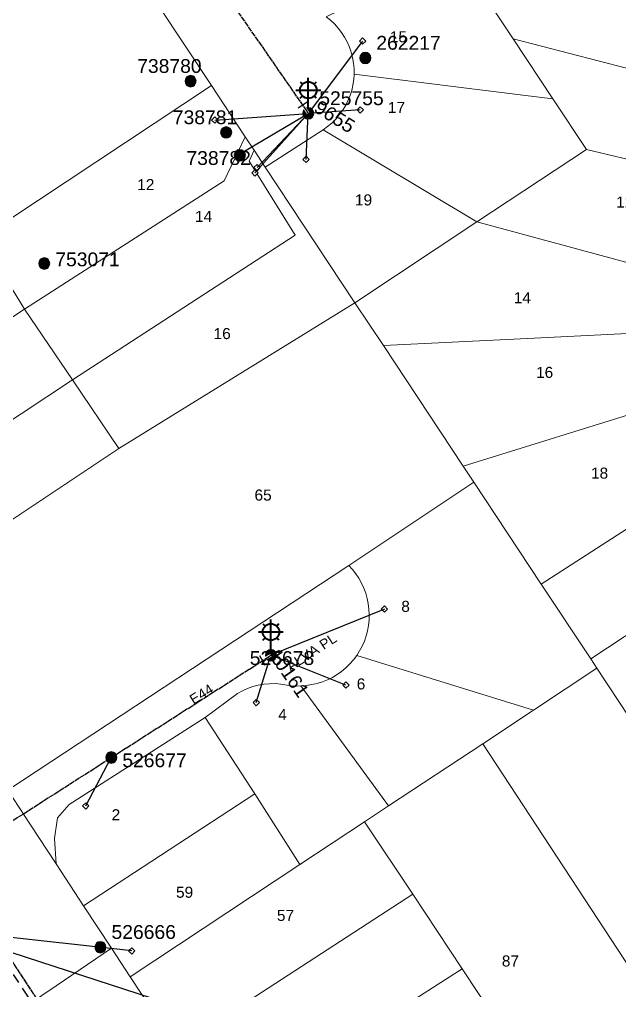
# Model space of a CAD drawing. Header units: metres. Extents: x 302064 to 304096, y 6268242 to 6271990.
# Drawn here: x 302619.1 to 302727.6, y 6271036.3 to 6271212.1 of the extents above; entities that cross this region are included whole.
import ezdxf
from ezdxf.enums import TextEntityAlignment as Align

# ---------------------------------------------------------------- set-up
doc = ezdxf.new("R2010")
doc.units = ezdxf.units.M
doc.linetypes.add('Cable Exist OH', pattern=[1, 1, 0])
doc.linetypes.add('Cable Exist UG', pattern=[8.2, 4, -1.2, 1.8, -1.2])
doc.layers.get('0').update_dxf_attribs({"color": 6})
for name, color, linetype in [('_User_LV_Exist', 7, 'Continuous'), ('Equip_SP_SL_EXT', 7, 'Continuous'), ('Mains_HV_EXT', 1, 'Continuous'), ('Mains_LV_EXT', 5, 'Continuous'), ('Mains_SL_EXT', 3, 'Continuous'), ('Services_SP_EXT', 7, 'Continuous'), ('SupportsOH_SP_TR_HV_LV_SL_EXT', 7, 'Continuous')]:
    doc.layers.add(name, color=color, linetype=linetype)
for name, color, linetype, lineweight in [('Cadastre Buildings_SP_EXT', 9, 'Continuous', 5), ('Cadastre Land Parcels_SP_EXT', 7, 'Continuous', 5), ('Cadastre Roads_SP_EXT', 9, 'Continuous', 5)]:
    doc.layers.add(name, color=color, linetype=linetype, lineweight=lineweight)
doc.styles.add('iecARIAL', font='arial.ttf', dxfattribs={"height": 2})
doc.styles.add('POLE_LABEL', font='arial.ttf')
doc.styles.get("Standard").update_dxf_attribs({"font": 'arial.ttf'})

# ---------------------------------------------------------------- blocks, each defined once
blk = doc.blocks.new('SL_LANTERN_EXT')
at = {"lineweight": 40}
for p, q in [((-1.46, 5.68), (-1.06, 5.28)), ((0, 1.97), (0, 6.47)), ((1.46, 5.68), (1.06, 5.28)), ((-2.25, 4.22), (2.25, 4.22)), ((-1.46, 2.76), (-1.06, 3.16)), ((0, 0), (0, 2.72)), ((1.46, 2.76), (1.06, 3.16))]:
    blk.add_line(p, q, dxfattribs=at)
blk.add_circle((0, 4.22), 1.5, dxfattribs=at)
at = {"style": 'iecARIAL', "flags": 8}
blk.add_attdef('ASSET_NUM', (1.5, 1.5), '', height=2.5, dxfattribs=at)
for tag, p, height, flags in [('OPERATING_VOLTAGE', (0.98, -1.65), 0.2, 9), ('ORIENTATION', (0.98, -1.85), 0.2, 9), ('CONSTRUCTED_VOLTAGE', (0.98, -0.65), 0.2, 9), ('CONTROL_TYPE', (0.98, -0.85), 0.2, 9), ('LANTERN_PURPOSE', (0.98, -1.05), 0.2, 9), ('LANTERN_TYPE', (0.98, -1.25), 0.2, 9), ('NO_PHASES', (0.98, -1.45), 0.2, 9), ('LNUMBER', (2.18, -3.25), 2.5, 8), ('OWNED_BY', (0.98, -2.05), 0.2, 9), ('STATE', (0.98, -2.25), 0.2, 9), ('USAGE', (0.98, -2.45), 0.2, 9), ('CEXIST', (0.98, -2.65), 0.2, 9), ('CNEW', (0.98, -2.85), 0.2, 9), ('CNUMBER', (0.98, -3.05), 0.2, 9), ('CREMOVE', (0.98, -3.25), 0.2, 9), ('CREPLACE', (0.98, -3.45), 0.2, 9), ('LKINGHEIGHT', (0.98, -3.65), 0.2, 9), ('LBRACKET', (0.98, -3.85), 0.2, 9), ('LBRACKETVOCAB', (0.98, -4.05), 0.2, 9), ('LCATEGORY', (0.98, -4.25), 0.2, 9), ('LCHARGE1', (0.98, -4.45), 0.2, 9), ('LCHARGE1PERCENT', (0.98, -4.65), 0.2, 9), ('LCHARGE2', (0.98, -4.85), 0.2, 9), ('LCHARGE2PERCENT', (0.98, -5.05), 0.2, 9), ('LCHARGE3', (0.98, -5.25), 0.2, 9), ('LCHARGE3PERCENT', (0.98, -5.45), 0.2, 9), ('LEXIST', (0.98, -5.65), 0.2, 9), ('LLAMP', (0.98, -5.85), 0.2, 9), ('LLAMPVOCAB', (0.98, -6.05), 0.2, 9), ('LMAST', (0.98, -6.25), 0.2, 9), ('LMASTVOCAB', (0.98, -6.45), 0.2, 9), ('LNEW', (0.98, -6.65), 0.2, 9), ('LANTNUMBER', (0.98, -6.85), 0.2, 9), ('LOUTREACH', (0.98, -7.25), 0.2, 9), ('LOUTREACHVOCAB', (0.98, -7.45), 0.2, 9), ('LRATECODE', (0.98, -7.65), 0.2, 9), ('LREMOVE', (0.98, -7.85), 0.2, 9), ('LREPLACE', (0.98, -8.05), 0.2, 9), ('LTYPE', (0.98, -8.25), 0.2, 9), ('LTYPEVOCAB', (0.98, -8.45), 0.2, 9), ('LEGEND', (0.98, -8.65), 0.2, 9), ('LOCATION', (0.98, -8.85), 0.2, 9), ('STREETNAME', (0.98, -9.25), 0.2, 9), ('SUBURB', (0.98, -9.45), 0.2, 1), ('NOTES', (0.98, -9.05), 0.2, 9)]:
    blk.add_attdef(tag, p, '', height=height, dxfattribs=dict(flags=flags))
blk = doc.blocks.new('CCP_EXT')
at = {"flags": 9}
for tag, p in [('STATE', (0, -1.8)), ('LIFE_SUPPORT', (0, -1.6)), ('NOTES', (0, -2))]:
    blk.add_attdef(tag, text='', height=0.2, dxfattribs=at).set_placement(p, align=Align.MIDDLE_LEFT)
blk.add_wipeout([(0, 0.57), (0.57, 0), (0, -0.57), (-0.57, 0)])
blk.add_lwpolyline([(-0.57, 0), (0, 0.57), (0.57, 0), (0, -0.57), (-0.57, 0)])
at = {"flags": 1}
blk.add_attdef('Z', (0, 0), '', height=0.2, dxfattribs=at)
at = {"flags": 9}
for tag, p in [('CCP_TYPE', (0, 0)), ('CONSTRUCTED_VOLTAGE', (0, -0.2)), ('OPERATING_VOLTAGE', (0, -0.6)), ('ORIENTATION', (0, -0.8)), ('OWNED_BY', (0, -1)), ('NO_PHASES', (0, -0.4)), ('USAGE', (0, -1.2)), ('LEGEND', (0, -1.4))]:
    blk.add_attdef(tag, text='', height=0.2, dxfattribs=at).set_placement(p, align=Align.MIDDLE_LEFT)
blk = doc.blocks.new('POLE_EXT')
blk.add_hatch(color=256).paths.add_polyline_path([(-1, 0, 1), (1, 0, 1)])
blk.add_lwpolyline([(-1, 0, 1), (1, 0, 1)], format="xyb", close=True)
for tag, height, flags, p in [('pNumber', 2.5, 8, (-17.84, 2.07)), ('OWNED_BY', 0.2, 9, (1.35, -0.4)), ('SPECIAL_USE', 0.2, 9, (1.35, -0.8)), ('STATE', 0.2, 9, (1.35, -1)), ('cLV', 0.2, 9, (1.35, -1.4)), ('hDepth', 0.2, 9, (1.35, -1.6)), ('hDia', 0.2, 9, (1.35, -1.8)), ('PARENT', 0.2, 9, (1.35, -0.6)), ('USAGE', 0.2, 9, (1.35, -1.2)), ('cHV', 0.2, 9, (1.35, -2)), ('cLinedev', 0.2, 9, (1.35, -3.4)), ('LBRACKET', 0.2, 9, (1.35, -2.2)), ('LExisting', 0.2, 9, (1.35, -2.4)), ('LANTNUMBER', 0.2, 9, (1.35, -2.6)), ('LOther', 0.2, 9, (1.35, -2.8)), ('LRemove', 0.2, 9, (1.35, -3)), ('LEGEND', 0.2, 9, (1.35, -3.2)), ('LOCATION', 0.2, 9, (1.35, -3.6)), ('pExisting', 0.2, 9, (1.35, -3.8)), ('pFooting', 0.2, 9, (1.35, -4.4)), ('pNew', 0.2, 9, (1.35, -4.6)), ('pRelocate', 0.2, 9, (1.35, -5)), ('pRemove', 0.2, 9, (1.35, -5.2)), ('PFNUMBER', 0.2, 9, (1.35, -4)), ('NEWPFNUMBER', 0.2, 9, (1.35, -4.2)), ('pReplace', 0.2, 9, (1.35, -5.4)), ('pStay', 0.2, 9, (1.35, -5.6)), ('pType', 0.2, 9, (1.35, -5.8)), ('cspan', 0.2, 9, (1.35, -6)), ('STREETNAME', 0.2, 9, (1.35, -6.2)), ('SUBURB', 0.2, 9, (1.35, -6.4)), ('OPERATED_BY', 0.2, 9, (1.36, -7.01)), ('NOTES', 0.2, 9, (1.35, -6.6)), ('MAINTAINED_BY', 0.2, 9, (1.36, -6.81))]:
    blk.add_attdef(tag, text='', height=height, dxfattribs=dict(flags=flags)).set_placement(p, align=Align.MIDDLE_LEFT)
at = {"style": 'POLE_LABEL'}
for tag, height, flags, p in [('ASSET_NUM', 2.5, 8, (2, 2)), ('STRUCTURE_PLANT_NUMBER', 0.2, 9, (1.35, 0.03)), ('STREET_CODE', 0.2, 9, (1.35, -0.2))]:
    blk.add_attdef(tag, text='', height=height, dxfattribs=dict(at, flags=flags)).set_placement(p, align=Align.MIDDLE_LEFT)
at = {"flags": 1}
blk.add_attdef('Z', (1.35, -7.33), '', height=0.2, dxfattribs=at)
blk = doc.blocks.new('End Shackle_EXT')
at = {"flags": 9}
for tag, p in [('USAGE', (0, -1.4)), ('NOTES', (0, -1.6))]:
    blk.add_attdef(tag, text='', height=0.2, dxfattribs=at).set_placement(p, align=Align.MIDDLE_LEFT)
blk.add_wipeout([(0, 0.25), (1.81, 0.25), (1.82, -0.25), (0, -0.25)])
blk.add_line((1.81, -1), (1.81, 1))
at = {"flags": 1}
blk.add_attdef('Z', (0, 0), '', height=0.2, dxfattribs=at)
at = {"flags": 9}
for tag, p in [('CONNECTOR_TYPE', (0, 0)), ('CONSTRUCTED_VOLTAGE', (0, -0.2)), ('OPERATING_VOLTAGE', (0, -0.6)), ('ORIENTATION', (0, -0.8)), ('OWNED_BY', (0, -1)), ('STATE', (0, -1.2)), ('NO_PHASES', (0, -0.4))]:
    blk.add_attdef(tag, text='', height=0.2, dxfattribs=at).set_placement(p, align=Align.MIDDLE_LEFT)

msp = doc.modelspace()

# ---------------------------------------------------------------- linework, layer by layer
at = {"layer": 'Cadastre Buildings_SP_EXT', "linetype": 'Continuous'}
msp.add_lwpolyline([(302731.38, 6271082.793), (302723.542, 6271094.671), (302712.099, 6271087.049), (302702.914, 6271080.974), (302746.947, 6271013.79), (302767.979, 6271027.565), (302747.958, 6271057.737), (302740.125, 6271069.592), (302731.38, 6271082.793)], close=True, dxfattribs=at)
at = {"layer": 'Cadastre Land Parcels_SP_EXT', "linetype": 'Continuous'}
for points in [[(302653.829, 6271200.111), (302634.494, 6271229.261), (302617.363, 6271217.876), (302600.996, 6271206.97), (302597.288, 6271204.501), (302614.215, 6271179.641), (302567.426, 6271147.962), (302569.743, 6271144.441), (302612.095, 6271172.481), (302653.829, 6271200.111)], [(302753.877, 6271213.429), (302710.551, 6271226.402), (302709.644, 6271224.161), (302705.239, 6271213.289), (302708.377, 6271208.565), (302749.384, 6271197.982), (302753.877, 6271213.429)], [(302705.239, 6271213.289), (302698.101, 6271224.106), (302674.561, 6271212.577), (302675.341, 6271211.95), (302676.066, 6271211.263), (302676.735, 6271210.519), (302677.342, 6271209.726), (302677.886, 6271208.887), (302678.358, 6271208.006), (302678.76, 6271207.09), (302679.087, 6271206.146), (302679.338, 6271205.177), (302679.51, 6271204.193), (302679.604, 6271203.198), (302679.618, 6271202.196), (302710.118, 6271198.365), (302715.555, 6271197.681), (302708.377, 6271208.565), (302705.239, 6271213.289)], [(302749.384, 6271197.982), (302708.377, 6271208.565), (302715.555, 6271197.681), (302721.641, 6271188.513), (302744.967, 6271182.993), (302749.384, 6271197.982)], [(302715.555, 6271197.681), (302710.118, 6271198.365), (302679.618, 6271202.196), (302679.551, 6271201.201), (302679.404, 6271200.211), (302679.179, 6271199.237), (302678.877, 6271198.285), (302678.5, 6271197.358), (302678.051, 6271196.465), (302677.53, 6271195.61), (302676.944, 6271194.801), (302676.295, 6271194.04), (302675.587, 6271193.335), (302674.824, 6271192.687), (302674.013, 6271192.103), (302701.825, 6271175.421), (302721.641, 6271188.513), (302715.555, 6271197.681)], [(302659.907, 6271190.851), (302653.829, 6271200.111), (302612.095, 6271172.481), (302619.979, 6271159.624), (302656.084, 6271182.847), (302659.907, 6271190.851)], [(302701.825, 6271175.421), (302674.013, 6271192.103), (302663.514, 6271185.327), (302679.725, 6271160.801), (302701.825, 6271175.421)], [(302661.545, 6271188.404), (302659.907, 6271190.851), (302656.084, 6271182.847), (302619.979, 6271159.624), (302628.664, 6271146.846), (302668.968, 6271173.042), (302660.652, 6271186.436), (302661.545, 6271188.404)], [(302679.725, 6271160.801), (302663.514, 6271185.327), (302661.545, 6271188.404), (302660.652, 6271186.436), (302668.968, 6271173.042), (302628.664, 6271146.846), (302637.068, 6271134.403), (302679.725, 6271160.801)], [(302744.967, 6271182.993), (302721.641, 6271188.513), (302701.825, 6271175.421), (302739.718, 6271165.19), (302744.967, 6271182.993)], [(302733.904, 6271155.475), (302739.718, 6271165.19), (302701.825, 6271175.421), (302679.725, 6271160.801), (302684.923, 6271153.047), (302710.97, 6271154.339), (302733.904, 6271155.475)], [(302619.979, 6271159.624), (302612.095, 6271172.481), (302569.743, 6271144.441), (302575.24, 6271136.039), (302577.915, 6271131.953), (302619.979, 6271159.624)], [(302684.923, 6271153.047), (302679.725, 6271160.801), (302637.068, 6271134.403), (302594.818, 6271106.28), (302616.971, 6271072.583), (302678.684, 6271113.214), (302701.279, 6271128.335), (302699.336, 6271131.24), (302684.923, 6271153.047)], [(302586.466, 6271118.919), (302628.664, 6271146.846), (302619.979, 6271159.624), (302577.915, 6271131.953), (302586.466, 6271118.919)], [(302733.568, 6271141.865), (302733.904, 6271155.475), (302710.97, 6271154.339), (302684.923, 6271153.047), (302699.336, 6271131.24), (302733.568, 6271141.865)], [(302637.068, 6271134.403), (302628.664, 6271146.846), (302586.466, 6271118.919), (302594.818, 6271106.28), (302637.068, 6271134.403)], [(302744.492, 6271129.886), (302742.751, 6271132.539), (302733.568, 6271141.865), (302699.336, 6271131.24), (302701.279, 6271128.335), (302713.443, 6271109.886), (302744.492, 6271129.886)], [(302722.439, 6271096.334), (302753.159, 6271116.635), (302744.492, 6271129.886), (302713.443, 6271109.886), (302722.439, 6271096.334)], [(302713.443, 6271109.886), (302701.279, 6271128.335), (302678.684, 6271113.214), (302679.328, 6271112.51), (302679.937, 6271111.735), (302680.482, 6271110.916), (302680.964, 6271110.057), (302681.377, 6271109.163), (302681.721, 6271108.241), (302681.992, 6271107.294), (302682.19, 6271106.33), (302682.313, 6271105.353), (302682.361, 6271104.369), (302682.332, 6271103.385), (302682.228, 6271102.406), (302682.05, 6271101.438), (302681.796, 6271100.487), (302681.47, 6271099.557), (302681.074, 6271098.656), (302680.608, 6271097.788), (302680.088, 6271096.947), (302712.099, 6271087.049), (302723.542, 6271094.671), (302722.439, 6271096.334), (302713.443, 6271109.886)], [(302761.611, 6271103.71), (302753.159, 6271116.635), (302722.439, 6271096.334), (302723.542, 6271094.671), (302731.38, 6271082.793), (302761.611, 6271103.71)], [(302712.099, 6271087.049), (302680.088, 6271096.947), (302679.485, 6271096.158), (302678.832, 6271095.41), (302678.122, 6271094.714), (302677.359, 6271094.077), (302676.548, 6271093.502), (302675.693, 6271092.992), (302674.801, 6271092.551), (302673.878, 6271092.182), (302672.929, 6271091.887), (302671.959, 6271091.667), (302670.974, 6271091.525), (302669.966, 6271091.451), (302685.834, 6271069.737), (302702.914, 6271080.974), (302712.099, 6271087.049)], [(302669.966, 6271091.451), (302669.11, 6271091.422), (302668.239, 6271091.472), (302666.366, 6271091.773), (302665.344, 6271091.849), (302664.319, 6271091.841), (302663.299, 6271091.746), (302662.288, 6271091.567), (302661.299, 6271091.305), (302660.334, 6271090.961), (302659.4, 6271090.538), (302658.505, 6271090.038), (302652.69, 6271085.721), (302661.652, 6271071.879), (302669.82, 6271059.13), (302681.49, 6271066.866), (302685.834, 6271069.737), (302669.966, 6271091.451)], [(302661.652, 6271071.879), (302652.69, 6271085.721), (302628.088, 6271069.963), (302625.954, 6271067.549), (302625.443, 6271063.845), (302625.732, 6271059.25), (302630.69, 6271051.648), (302661.652, 6271071.879)], [(302746.947, 6271013.79), (302702.914, 6271080.974), (302685.834, 6271069.737), (302681.49, 6271066.866), (302690.261, 6271053.737), (302699.149, 6271040.221), (302708.019, 6271026.806), (302716.661, 6271013.764), (302725.819, 6270999.954), (302746.947, 6271013.79)], [(302639.123, 6271038.809), (302669.82, 6271059.13), (302661.652, 6271071.879), (302630.69, 6271051.648), (302635.714, 6271043.999), (302639.123, 6271038.809)], [(302690.261, 6271053.737), (302681.49, 6271066.866), (302669.82, 6271059.13), (302639.123, 6271038.809), (302647.571, 6271025.963), (302690.261, 6271053.737)], [(302699.149, 6271040.221), (302690.261, 6271053.737), (302647.571, 6271025.963), (302656.256, 6271012.71), (302699.149, 6271040.221)], [(302708.019, 6271026.806), (302699.149, 6271040.221), (302656.256, 6271012.71), (302665.195, 6270999.096), (302708.019, 6271026.806)]]:
    msp.add_lwpolyline(points, close=True, dxfattribs=at)

# ---------------------------------------------------------------- block references
at = {"layer": 'Equip_SP_SL_EXT'}
ref = msp.add_blockref('SL_LANTERN_EXT', (302671.321, 6271195.07), dxfattribs=at)
ref.add_attrib('ASSET_NUM', '9655', dxfattribs={"layer": '0', "height": 2.5, "rotation": 327.920693, "style": 'iecARIAL'}).set_placement((302672.821, 6271196.57), align=Align.MIDDLE_LEFT)
ref = msp.add_blockref('SL_LANTERN_EXT', (302664.564, 6271096.981), dxfattribs=at)
ref.add_attrib('ASSET_NUM', '10161', dxfattribs={"layer": '0', "height": 2.5, "rotation": 305.026482, "style": 'iecARIAL'}).set_placement((302666.064, 6271098.481), align=Align.TOP_LEFT)
at = {"layer": 'SupportsOH_SP_TR_HV_LV_SL_EXT'}
ref = msp.add_blockref('POLE_EXT', (302650.027, 6271200.908), dxfattribs=at)
ref.add_attrib('ASSET_NUM', '738780', dxfattribs={"layer": '0', "height": 2.5, "style": 'POLE_LABEL'}).set_placement((302652.027, 6271201.658), align=Align.BOTTOM_RIGHT)
ref = msp.add_blockref('POLE_EXT', (302623.555, 6271167.904), dxfattribs=at)
ref.add_attrib('ASSET_NUM', '753071', dxfattribs={"layer": '0', "height": 2.5, "style": 'POLE_LABEL'}).set_placement((302625.555, 6271168.654), align=Align.MIDDLE_LEFT)
ref = msp.add_blockref('POLE_EXT', (302664.564, 6271096.981), dxfattribs=at)
ref.add_attrib('ASSET_NUM', '526678', dxfattribs={"layer": '0', "height": 2.5, "style": 'POLE_LABEL'}).set_placement((302666.564, 6271097.731), align=Align.TOP_CENTER)
ref = msp.add_blockref('POLE_EXT', (302635.682, 6271078.481), dxfattribs=at)
ref.add_attrib('ASSET_NUM', '526677', dxfattribs={"layer": '0', "height": 2.5, "style": 'POLE_LABEL'}).set_placement((302637.682, 6271079.231), align=Align.TOP_LEFT)

# ---------------------------------------------------------------- texts
at = {"layer": 'Cadastre Land Parcels_SP_EXT'}
for s, p in [('15', (302686.0886, 6271207.9408)), ('17', (302685.736, 6271195.1476)), ('12', (302640.3788, 6271181.1828)), ('19', (302679.7693, 6271178.413)), ('12', (302727.0377, 6271178.0292)), ('14', (302650.8284, 6271175.4357)), ('14', (302708.5108, 6271160.7122)), ('16', (302654.1945, 6271154.2207)), ('16', (302712.5402, 6271147.1932)), ('18', (302722.4782, 6271128.9585)), ('65', (302661.6005, 6271124.9879)), ('8', (302688.1582, 6271104.8384)), ('6', (302680.0925, 6271090.8014)), ('4', (302665.8797, 6271085.2527)), ('2', (302635.7499, 6271067.1222)), ('59', (302647.3998, 6271053.093)), ('57', (302665.653, 6271048.901)), ('87', (302706.3437, 6271040.6499))]:
    msp.add_text(s, height=2, dxfattribs=at).set_placement(p)
at = {"layer": 'Cadastre Roads_SP_EXT'}
msp.add_text('ALVA PL', height=1.8, rotation=33.000641, dxfattribs=at).set_placement((302668.1229, 6271094.0344))
at = {"layer": 'Mains_LV_EXT'}
msp.add_text('E44', height=1.8, rotation=31.543791, dxfattribs=at).set_placement((302650.562, 6271088.012))

# ---------------------------------------------------------------- next in the draw order: block references
at = {"layer": 'Services_SP_EXT'}
for p in [(302681.1592, 6271208.1636), (302680.7425, 6271195.6948), (302654.4063, 6271193.8698), (302658.77, 6271187.6513), (302670.9214, 6271186.7506), (302661.6771, 6271184.3111), (302685.1099, 6271105.3567), (302678.1405, 6271091.5806), (302661.9109, 6271088.4103), (302631.0705, 6271069.7219), (302639.3983, 6271043.4805)]:
    msp.add_blockref('CCP_EXT', p, dxfattribs=at)

# ---------------------------------------------------------------- next in the draw order: block references
for p in [(302681.1592, 6271208.1636), (302680.7425, 6271195.6948), (302654.4063, 6271193.8698), (302658.77, 6271187.6513), (302670.9214, 6271186.7506), (302661.6771, 6271184.3111), (302685.1099, 6271105.3567), (302678.1405, 6271091.5806), (302661.9109, 6271088.4103), (302631.0705, 6271069.7219), (302639.3983, 6271043.4805)]:
    msp.add_blockref('CCP_EXT', p, dxfattribs=at)

# ---------------------------------------------------------------- next in the draw order: linework, layer by layer
at = {"layer": '_User_LV_Exist', "linetype": 'Cable Exist OH'}
for points in [[(302605.905, 6271059.408), (302635.682, 6271078.481)], [(302605.905, 6271059.408), (302646.413, 6270998.211)]]:
    msp.add_lwpolyline(points, dxfattribs=at)
at = {"layer": 'Cadastre Roads_SP_EXT', "linetype": 'Continuous'}
for points in [[(302680.088, 6271096.947), (302680.608, 6271097.788), (302681.074, 6271098.656), (302681.47, 6271099.557), (302681.796, 6271100.487), (302682.05, 6271101.438), (302682.228, 6271102.406), (302682.332, 6271103.385), (302682.361, 6271104.369), (302682.313, 6271105.353), (302682.19, 6271106.33), (302681.992, 6271107.294), (302681.721, 6271108.241), (302681.377, 6271109.163), (302680.964, 6271110.057), (302680.482, 6271110.916), (302679.937, 6271111.735), (302679.328, 6271112.51), (302678.684, 6271113.214), (302616.971, 6271072.583), (302621.1, 6271066.299), (302625.732, 6271059.25), (302625.443, 6271063.845), (302625.954, 6271067.549), (302628.088, 6271069.963), (302652.69, 6271085.721), (302658.505, 6271090.038), (302659.4, 6271090.538), (302660.334, 6271090.961), (302661.299, 6271091.305), (302662.288, 6271091.567), (302663.299, 6271091.746), (302664.319, 6271091.841), (302665.344, 6271091.849), (302666.366, 6271091.773), (302668.239, 6271091.472), (302669.11, 6271091.422), (302669.966, 6271091.451), (302670.974, 6271091.525), (302671.959, 6271091.667), (302672.929, 6271091.887), (302673.878, 6271092.182), (302674.801, 6271092.551), (302675.693, 6271092.992), (302676.548, 6271093.502), (302677.359, 6271094.077), (302678.122, 6271094.714), (302678.832, 6271095.41), (302679.485, 6271096.158), (302680.088, 6271096.947)], [(302639.123, 6271038.809), (302635.714, 6271043.999), (302625.687, 6271037.178), (302617.912, 6271031.89), (302621.272, 6271028.853), (302641.668, 6270998.125), (302662.902, 6270966.039), (302663.868, 6270962.657), (302671.577, 6270967.591), (302681.602, 6270974.004), (302673.979, 6270985.657), (302665.195, 6270999.096), (302656.256, 6271012.71), (302647.571, 6271025.963), (302639.123, 6271038.809)]]:
    msp.add_lwpolyline(points, close=True, dxfattribs=at)
at = {"layer": 'Mains_HV_EXT', "linetype": 'Cable Exist OH'}
msp.add_lwpolyline([(302561.818, 6271126.51), (302581.016, 6271097.007), (302605.8834, 6271059.4268), (302646.413, 6270998.2111)], dxfattribs=at)
at = {"layer": 'Mains_LV_EXT', "linetype": 'Cable Exist OH'}
for points in [[(302605.905, 6271059.408), (302635.682, 6271078.481)], [(302605.905, 6271059.408), (302646.413, 6270998.211)]]:
    msp.add_lwpolyline(points, dxfattribs=at)
at = {"layer": 'Services_SP_EXT'}
for points in [[(302681.1592, 6271208.1637), (302671.321, 6271195.07)], [(302680.7426, 6271195.6949), (302671.321, 6271195.07)], [(302654.4063, 6271193.8699), (302671.321, 6271195.07)], [(302658.77, 6271187.6513), (302671.321, 6271195.07)], [(302670.9214, 6271186.7505), (302671.321, 6271195.07)], [(302685.1099, 6271105.3566), (302664.564, 6271096.981)], [(302661.9108, 6271088.4103), (302664.564, 6271096.981)], [(302678.1405, 6271091.5806), (302664.564, 6271096.981)], [(302631.0705, 6271069.722), (302635.682, 6271078.481)], [(302645.7599, 6271033.9932), (302604.881, 6271047.317)], [(302639.3982, 6271043.4805), (302604.881, 6271047.317)]]:
    msp.add_lwpolyline(points, dxfattribs=at)

# ---------------------------------------------------------------- next in the draw order: block references
msp.add_blockref('CCP_EXT', (302662.0751, 6271185.2763), dxfattribs=at)
at = {"layer": 'SupportsOH_SP_TR_HV_LV_SL_EXT'}
ref = msp.add_blockref('POLE_EXT', (302681.638, 6271205.104), dxfattribs=at)
ref.add_attrib('ASSET_NUM', '262217', dxfattribs={"layer": '0', "height": 2.5, "style": 'POLE_LABEL'}).set_placement((302683.638, 6271205.854), align=Align.BOTTOM_LEFT)
ref = msp.add_blockref('POLE_EXT', (302671.321, 6271195.07), dxfattribs=at)
ref.add_attrib('ASSET_NUM', '525755', dxfattribs={"layer": '0', "height": 2.5, "style": 'POLE_LABEL'}).set_placement((302673.321, 6271195.82), align=Align.BOTTOM_LEFT)
ref = msp.add_blockref('POLE_EXT', (302656.474, 6271191.624), dxfattribs=at)
ref.add_attrib('ASSET_NUM', '738781', dxfattribs={"layer": '0', "height": 2.5, "style": 'POLE_LABEL'}).set_placement((302658.474, 6271192.374), align=Align.BOTTOM_RIGHT)
ref = msp.add_blockref('POLE_EXT', (302633.7266, 6271044.1426), dxfattribs=at)
ref.add_attrib('ASSET_NUM', '526666', dxfattribs={"layer": '0', "height": 2.5, "style": 'POLE_LABEL'}).set_placement((302635.7266, 6271044.8926), align=Align.BOTTOM_LEFT)

# ---------------------------------------------------------------- next in the draw order: block references
at = {"layer": 'Mains_LV_EXT', "rotation": 209.1683147577204}
msp.add_blockref('End Shackle_EXT', (302664.564, 6271096.981), dxfattribs=at)
at = {"layer": 'Services_SP_EXT'}
msp.add_blockref('CCP_EXT', (302662.0751, 6271185.2763), dxfattribs=at)

# ---------------------------------------------------------------- next in the draw order: linework, layer by layer
at = {"layer": '_User_LV_Exist', "linetype": 'Cable Exist OH'}
msp.add_lwpolyline([(302635.682, 6271078.481), (302664.564, 6271096.981)], dxfattribs=at)
at = {"layer": 'Cadastre Roads_SP_EXT', "linetype": 'Continuous'}
msp.add_lwpolyline([(302634.494, 6271229.261), (302653.829, 6271200.111), (302659.907, 6271190.851), (302661.545, 6271188.404), (302663.514, 6271185.327), (302674.013, 6271192.103), (302674.824, 6271192.687), (302675.587, 6271193.335), (302676.295, 6271194.04), (302676.944, 6271194.801), (302677.53, 6271195.61), (302678.051, 6271196.465), (302678.5, 6271197.358), (302678.877, 6271198.285), (302679.179, 6271199.237), (302679.404, 6271200.211), (302679.551, 6271201.201), (302679.618, 6271202.196), (302679.604, 6271203.198), (302679.51, 6271204.193), (302679.338, 6271205.177), (302679.087, 6271206.146), (302678.76, 6271207.09), (302678.358, 6271208.006), (302677.886, 6271208.887), (302677.342, 6271209.726), (302676.735, 6271210.519), (302676.066, 6271211.263), (302675.341, 6271211.95), (302674.561, 6271212.577)], dxfattribs=at)
at = {"layer": 'Mains_HV_EXT', "linetype": 'Cable Exist UG'}
msp.add_lwpolyline([(302520.5459, 6271186.9194), (302524.3744, 6271180.9701), (302534.4967, 6271165.5672), (302535.5459, 6271163.9725), (302546.8555, 6271146.799), (302561.5471, 6271125.0872), (302561.5471, 6271125.0872), (302566.8581, 6271116.9491), (302578.7187, 6271098.6929), (302588.5148, 6271083.6566), (302598.191, 6271068.7503), (302601.2912, 6271063.9663), (302623.7716, 6271030.5121), (302623.7716, 6271030.5121), (302644.1686, 6270999.7825), (302663.3346, 6270970.8214), (302668.1634, 6270963.5316), (302679.9288, 6270971.0817), (302686.8368, 6270970.7462), (302686.8368, 6270970.7462), (302727.4645, 6270997.4457), (302748.5908, 6271011.2803), (302767.8236, 6271023.8544), (302769.8505, 6271024.0543)], dxfattribs=at)
at = {"layer": 'Mains_LV_EXT', "linetype": 'Cable Exist OH'}
msp.add_lwpolyline([(302635.682, 6271078.481), (302664.564, 6271096.981)], dxfattribs=at)
at = {"layer": 'Mains_SL_EXT', "linetype": 'Cable Exist OH'}
msp.add_lwpolyline([(302605.905, 6271059.408), (302635.682, 6271078.481), (302664.564, 6271096.981)], dxfattribs=at)
at = {"layer": 'Services_SP_EXT'}
for points in [[(302661.6771, 6271184.3111), (302671.321, 6271195.07)], [(302662.0751, 6271185.2763), (302671.321, 6271195.07)]]:
    msp.add_lwpolyline(points, dxfattribs=at)

# ---------------------------------------------------------------- next in the draw order: block references
at = {"layer": 'SupportsOH_SP_TR_HV_LV_SL_EXT'}
ref = msp.add_blockref('POLE_EXT', (302658.941, 6271187.493), dxfattribs=at)
ref.add_attrib('ASSET_NUM', '738782', dxfattribs={"layer": '0', "height": 2.5, "style": 'POLE_LABEL'}).set_placement((302660.941, 6271188.243), align=Align.TOP_RIGHT)

# ---------------------------------------------------------------- next in the draw order: block references
at = {"layer": 'Mains_LV_EXT', "rotation": 123.6361434561453}
msp.add_blockref('End Shackle_EXT', (302671.321, 6271195.07), dxfattribs=at)

# ---------------------------------------------------------------- next in the draw order: linework, layer by layer
at = {"layer": '_User_LV_Exist', "linetype": 'Cable Exist OH'}
msp.add_lwpolyline([(302656.694, 6271216.199), (302671.321, 6271195.07)], dxfattribs=at)
at = {"layer": 'Mains_LV_EXT', "linetype": 'Cable Exist OH'}
msp.add_lwpolyline([(302656.694, 6271216.199), (302671.321, 6271195.07)], dxfattribs=at)

doc.saveas('drawing.dxf')
